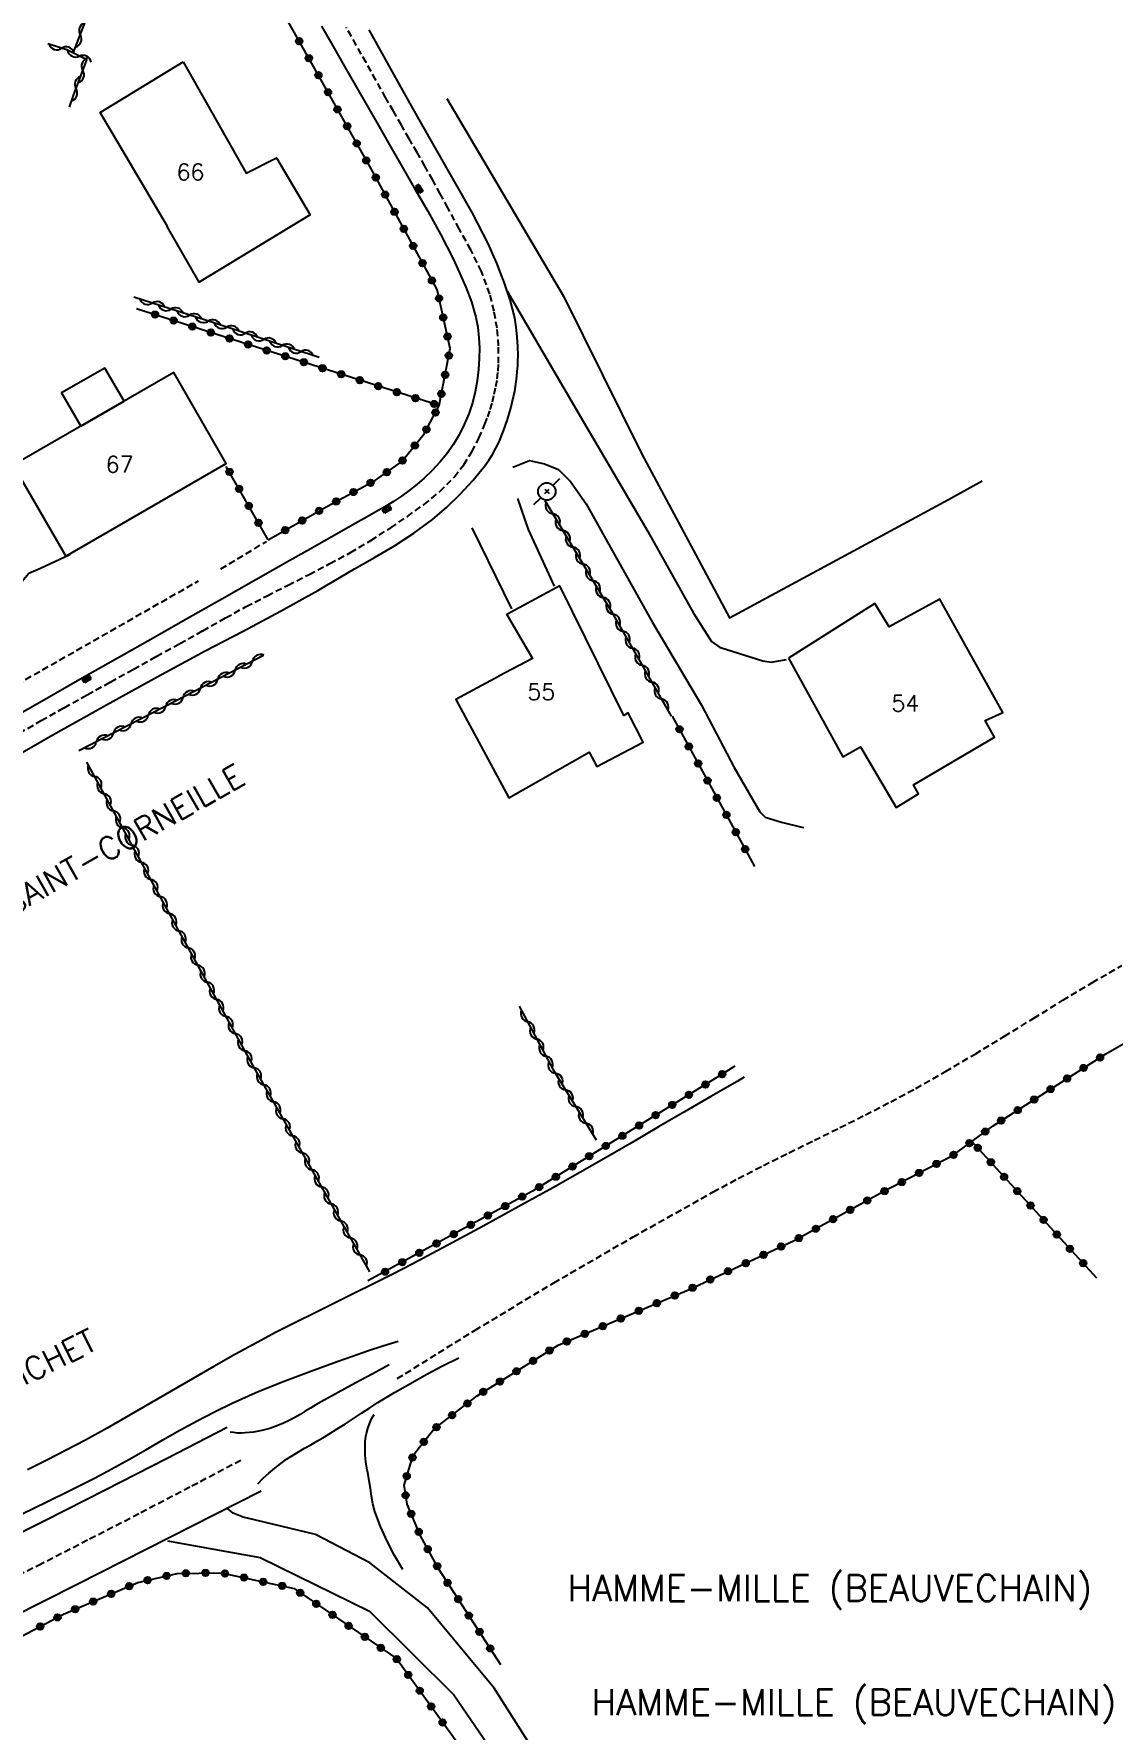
# Model space of a CAD drawing. Header units: millimetres. Extents: x 176000 to 177001, y 163000 to 164001.
# Drawn here: x 176108.5 to 176191.3, y 163744.2 to 163874.3 of the extents above; entities that cross this region are included whole.
import ezdxf
from ezdxf.enums import TextEntityAlignment as Align

# ---------------------------------------------------------------- set-up
doc = ezdxf.new("R2010")
doc.units = ezdxf.units.MM
doc.linetypes.add('DASHED', pattern=[0.75, 0.5, -0.25])
doc.layers.get('0').update_dxf_attribs({"linetype": 'CONTINUOUS'})
for name, color, linetype in [('W0001', 6, 'DASHED'), ('W0008', 7, 'CONTINUOUS'), ('W0014', 7, 'CONTINUOUS'), ('W0017', 7, 'CONTINUOUS'), ('W0070', 7, 'DASHED'), ('W0071', 7, 'CONTINUOUS'), ('W0101', 7, 'CONTINUOUS'), ('W0104', 1, 'CONTINUOUS'), ('W0112', 1, 'DASHED'), ('W0211', 2, 'CONTINUOUS'), ('W0214', 2, 'CONTINUOUS'), ('W0310', 3, 'CONTINUOUS'), ('W0322', 7, 'CONTINUOUS'), ('W0323', 7, 'CONTINUOUS'), ('W0330', 7, 'CONTINUOUS'), ('W0401', 7, 'CONTINUOUS'), ('W0473', 7, 'CONTINUOUS'), ('W0980', 7, 'CONTINUOUS'), ('W0989', 7, 'CONTINUOUS'), ('W0991', 7, 'CONTINUOUS')]:
    doc.layers.add(name, color=color, linetype=linetype)
doc.styles.get("Standard").update_dxf_attribs({"font": 'romans.shx', "width": 0.85})

# ---------------------------------------------------------------- blocks, each defined once
blk = doc.blocks.new('T401')
for p, q in [((-0.3, 0.3), (0, 0.3)), ((-0.3, -0.25), (-0.3, 0.3)), ((-0.3, 0.15), (0, 0.15)), ((-0.3, 0), (0, 0)), ((0, 0.3), (0, -0.25)), ((-0.3, -0.15), (0, -0.15)), ((-0.3, -0.25), (-0.3, -0.3)), ((-0.3, -0.3), (0, -0.3)), ((0, -0.3), (0, -0.25))]:
    blk.add_line(p, q)
blk = doc.blocks.new('T473')
for p, q in [((-0.166667, 0.166667), (0.166667, -0.166667)), ((-0.166667, -0.166667), (0.166667, 0.166667)), ((0.500001, 0.500001), (1.000002, 1.000002)), ((-1.000002, -1.000002), (-0.500001, -0.500001))]:
    blk.add_line(p, q)
blk.add_ellipse((0, 0), major_axis=(0.471405, 0.471405), ratio=1, start_param=5.4977871438, end_param=11.780972451)
blk = doc.blocks.new('t310o')
at = {"color": 0, "linetype": 'Continuous'}
for centre, start, end in [((-0.5, 0.38), 216.8699, 323.1304), ((0.5, -0.37), 36.8699, 143.1303)]:
    blk.add_arc(centre, 0.625, start, end, dxfattribs=at)
blk = doc.blocks.new('t323o')
at = {"color": 0, "linetype": 'Continuous'}
for radius in [0.25, 0.15]:
    blk.add_circle((0, 0), radius, dxfattribs=at)
blk = doc.blocks.new('t322o')
at = {"color": 0, "linetype": 'Continuous'}
for radius in [0.25, 0.15]:
    blk.add_circle((0, 0), radius, dxfattribs=at)

msp = doc.modelspace()

# ---------------------------------------------------------------- linework, layer by layer
at = {"layer": 'W0001'}
for points in [[(176107.38, 163820.61), (176109.06, 163821.58), (176110.83, 163822.57), (176112.6, 163823.56), (176114.37, 163824.54), (176116.14, 163825.52), (176117.92, 163826.51), (176119.69, 163827.49), (176121.46, 163828.48), (176123.22, 163829.47), (176124.8, 163830.34), (176126.4, 163831.17), (176128.01, 163831.98), (176129.62, 163832.8), (176131.22, 163833.63), (176132.81, 163834.49), (176134.37, 163835.41), (176135.89, 163836.39), (176137.17, 163837.26), (176138.45, 163838.17), (176139.67, 163839.16), (176140.77, 163840.28), (176141.5, 163841.22), (176142.13, 163842.21), (176142.66, 163843.26), (176143.13, 163844.34), (176143.34, 163844.9), (176143.53, 163845.47), (176143.7, 163846.05), (176143.84, 163846.63), (176143.97, 163847.22), (176144.07, 163847.81), (176144.14, 163848.41), (176144.18, 163849.01), (176144.18, 163850.35), (176144.06, 163851.7), (176143.83, 163853.02), (176143.5, 163854.33), (176142.86, 163856.06), (176142.04, 163857.73), (176141.15, 163859.34), (176140.28, 163860.95), (176139.7, 163862.02), (176139.12, 163863.08), (176138.52, 163864.14), (176137.92, 163865.2), (176137.31, 163866.25), (176136.71, 163867.3), (176136.1, 163868.36), (176135.5, 163869.41), (176134.75, 163870.76), (176134, 163872.1), (176133.25, 163873.45), (176132.49, 163874.79)], [(176029.48, 163723.38), (176047.74, 163729.52), (176051.99, 163730.97), (176056.25, 163732.41), (176060.48, 163733.91), (176064.67, 163735.52), (176068.12, 163736.98), (176071.52, 163738.52), (176074.89, 163740.12), (176078.26, 163741.72), (176081.69, 163743.36), (176085.1, 163745.04), (176088.5, 163746.73), (176091.9, 163748.41), (176096.14, 163750.48), (176100.38, 163752.55), (176104.62, 163754.63), (176108.84, 163756.74), (176112.78, 163758.75), (176116.71, 163760.78), (176120.63, 163762.82), (176124.54, 163764.89)]]:
    msp.add_lwpolyline(points, dxfattribs=at)
at = {"layer": 'W0008'}
for points in [[(176130.57, 163874.9), (176131.44, 163873.38), (176132.31, 163871.86), (176133.19, 163870.35), (176134.07, 163868.83), (176134.94, 163867.31), (176135.81, 163865.79), (176136.68, 163864.27), (176137.7, 163862.48), (176138.74, 163860.69), (176139.75, 163858.88), (176140.68, 163857.03), (176141.18, 163855.95), (176141.67, 163854.85), (176142.1, 163853.72), (176142.43, 163852.56), (176142.57, 163851.78), (176142.66, 163850.98), (176142.7, 163850.19), (176142.69, 163849.39), (176142.63, 163848.53), (176142.53, 163847.67), (176142.38, 163846.82), (176142.16, 163845.98), (176141.88, 163845.14), (176141.54, 163844.32), (176141.15, 163843.53), (176140.7, 163842.76), (176140.21, 163842.06), (176139.66, 163841.41), (176139.08, 163840.78), (176138.46, 163840.19), (176137.9, 163839.7), (176137.32, 163839.25), (176136.71, 163838.82), (176136.1, 163838.4), (176135.44, 163837.99), (176134.76, 163837.6), (176134.08, 163837.23), (176133.4, 163836.85), (176132.1, 163836.1), (176130.79, 163835.36), (176129.48, 163834.61), (176128.16, 163833.87), (176126.85, 163833.13), (176125.54, 163832.39), (176124.23, 163831.65), (176122.92, 163830.9), (176120.28, 163829.41), (176117.65, 163827.92), (176115.02, 163826.42), (176112.39, 163824.93), (176108.95, 163822.97), (176105.51, 163821.02)], [(176144.21, 163842.98), (176144.55, 163843.83), (176144.86, 163844.69), (176145.11, 163845.57), (176145.33, 163846.46), (176145.41, 163846.85), (176145.47, 163847.23), (176145.53, 163847.62), (176145.58, 163848.01), (176145.61, 163848.4), (176145.64, 163848.79), (176145.66, 163849.19), (176145.67, 163849.58), (176145.66, 163850.31), (176145.61, 163851.05), (176145.53, 163851.78), (176145.41, 163852.51), (176145.25, 163853.2), (176145.06, 163853.88), (176144.83, 163854.56), (176144.6, 163855.23), (176144.33, 163855.97), (176144.03, 163856.71), (176143.72, 163857.43), (176143.39, 163858.15), (176142.14, 163860.59), (176140.8, 163862.98), (176139.43, 163865.35), (176138.08, 163867.73), (176136.8, 163870.02), (176135.52, 163872.31), (176134.23, 163874.61)], [(176106.08, 163818.27), (176109.95, 163820.48), (176113.84, 163822.66), (176117.74, 163824.81), (176121.65, 163826.94)], [(176123.33, 163767.3), (176118.68, 163764.9), (176114.01, 163762.52), (176109.34, 163760.15), (176104.67, 163757.8), (176102.61, 163756.78), (176100.56, 163755.76), (176098.51, 163754.75), (176096.45, 163753.74), (176094.39, 163752.74), (176092.34, 163751.73), (176090.28, 163750.72), (176088.22, 163749.71), (176086.56, 163748.88), (176084.9, 163748.04), (176083.24, 163747.2), (176081.59, 163746.35), (176079.93, 163745.52), (176078.26, 163744.69), (176076.58, 163743.89)], [(176087.48, 163743.04), (176091.3, 163744.96), (176096.44, 163747.53), (176101.57, 163750.11), (176106.69, 163752.7), (176111.82, 163755.29), (176115.35, 163757.08), (176118.88, 163758.86), (176122.41, 163760.65), (176125.95, 163762.44)]]:
    msp.add_lwpolyline(points, dxfattribs=at)
at = {"layer": 'W0014'}
msp.add_lwpolyline([(176121.65, 163826.94), (176124.56, 163828.44), (176127.44, 163829.98), (176130.29, 163831.58), (176133.12, 163833.22), (176134.65, 163834.11), (176136.18, 163835.01), (176137.68, 163835.97), (176139.11, 163837.03), (176140.2, 163837.97), (176141.23, 163838.96), (176142.2, 163840.02), (176143.11, 163841.13), (176143.42, 163841.57), (176143.71, 163842.02), (176143.97, 163842.5), (176144.21, 163842.98)], dxfattribs=at)
at = {"layer": 'W0017'}
for points in [[(176144.84, 163854.54), (176150.7, 163844.51), (176155.63, 163836.1), (176159.15, 163829.82), (176160.52, 163827.66), (176161.14, 163827.23), (176163.15, 163826.57), (176164.46, 163826.17), (176165.1, 163826.07), (176166.27, 163826.28)], [(176145.27, 163841.05), (176146.55, 163841.54), (176147.71, 163841.29), (176148.77, 163840.87), (176149.7, 163839.93), (176150.9, 163838.22), (176152.4, 163835.51), (176155.99, 163829.11), (176159.75, 163822.76), (176162.27, 163817.98), (176164.24, 163814.58), (176164.64, 163814.17), (176165.9, 163813.79), (176167.45, 163813.4), (176167.61, 163813.36)], [(176148.47, 163831.91), (176146.47, 163836.24), (176145.64, 163838.64)], [(176142.12, 163836.39), (176145.17, 163830.16)], [(176104.15, 163824.8), (176105.58, 163828.49), (176106.94, 163831.2), (176107.57, 163832.27), (176108.12, 163832.91), (176109, 163833.29), (176111.27, 163834.34)], [(176174.55, 163671), (176174.43, 163676.11), (176173.05, 163687.43), (176168.65, 163700.07), (176162.74, 163712.94), (176155.58, 163727.38), (176149.97, 163737.61), (176143.83, 163747.3), (176138.71, 163753.46), (176134.28, 163756.92), (176130.13, 163759.1), (176125.54, 163760.18), (176124.56, 163760.43), (176123.8, 163760.72), (176123.33, 163761.11)], [(176118.76, 163758.61), (176125.87, 163757.32), (176134.27, 163753.2), (176140.75, 163746.78), (176145.29, 163740.14), (176150.84, 163730.23), (176157.95, 163717.1), (176164.76, 163702.64), (176169.7, 163690.85), (176171.23, 163682.63), (176170.55, 163677.16), (176168.42, 163672.51)]]:
    msp.add_lwpolyline(points, dxfattribs=at)
at = {"layer": 'W0070'}
msp.add_lwpolyline([(176136.39, 163771.06), (176142.37, 163774.78), (176148.41, 163778.41), (176154.5, 163781.94), (176160.65, 163785.39), (176162.57, 163786.42), (176164.51, 163787.42), (176166.47, 163788.4), (176168.42, 163789.36), (176170.38, 163790.33), (176172.34, 163791.31), (176174.28, 163792.31), (176176.2, 163793.34), (176178.49, 163794.64), (176180.76, 163795.98), (176183.01, 163797.34), (176185.26, 163798.73), (176187.5, 163800.11), (176189.76, 163801.47), (176192.03, 163802.79)], dxfattribs=at)
at = {"layer": 'W0071'}
for points in [[(176125.7, 163762.98), (176126.11, 163763.41), (176126.54, 163763.81), (176126.99, 163764.19), (176127.45, 163764.55), (176127.89, 163764.87), (176128.35, 163765.16), (176128.81, 163765.44), (176129.28, 163765.72), (176129.75, 163765.98), (176130.22, 163766.25), (176130.68, 163766.52), (176131.15, 163766.8), (176131.78, 163767.2), (176132.41, 163767.6), (176133.03, 163768.01), (176133.66, 163768.41), (176134.28, 163768.82), (176134.91, 163769.22), (176135.55, 163769.61), (176136.19, 163769.99), (176137.4, 163770.69), (176138.62, 163771.37), (176139.86, 163772.03), (176141.11, 163772.66)], [(176135.78, 163772.12), (176134.47, 163771.41), (176133.16, 163770.7), (176131.86, 163769.99), (176130.55, 163769.27), (176130.14, 163769.04), (176129.74, 163768.8), (176129.33, 163768.55), (176128.93, 163768.31), (176128.52, 163768.07), (176128.1, 163767.84), (176127.67, 163767.63), (176127.23, 163767.45), (176126.62, 163767.24), (176126, 163767.08), (176125.37, 163766.96), (176124.73, 163766.89), (176124.43, 163766.88), (176124.14, 163766.88), (176123.85, 163766.91), (176123.56, 163766.96)]]:
    msp.add_lwpolyline(points, dxfattribs=at)
at = {"layer": 'W0101'}
for points in [[(176119.95, 163872.15), (176124.8, 163863.62), (176127.12, 163864.8), (176129.71, 163860.42), (176121.18, 163855.24), (176118.74, 163859.51), (176118.75, 163859.51), (176113.59, 163868.27)], [(176110.94, 163834.2), (176123.26, 163841.31), (176119.23, 163848.3), (176106.91, 163841.19)], [(176148.88, 163831.92), (176144.82, 163829.72), (176146.79, 163826.36), (176144.2, 163824.98), (176144.21, 163824.98), (176140.89, 163823.2), (176144.96, 163815.65), (176151.13, 163819.16), (176151.73, 163818.06), (176155.27, 163819.93), (176154.13, 163822.17), (176153.8, 163821.98)], [(176166.43, 163826.37), (176170.6, 163818.8), (176171.95, 163819.56), (176174.7, 163814.91), (176176.41, 163815.95), (176176.03, 163816.66), (176182.26, 163820.32), (176181.54, 163821.58), (176182.88, 163822.21), (176178.04, 163830.91), (176174.15, 163828.78), (176173.07, 163830.58)]]:
    msp.add_lwpolyline(points, close=True, dxfattribs=at)
at = {"layer": 'W0104'}
msp.add_lwpolyline([(176112.1, 163844.18), (176115.42, 163846.1), (176113.95, 163848.65), (176110.62, 163846.74)], close=True, dxfattribs=at)
at = {"layer": 'W0112'}
for points in [[(176122.85, 163833.24), (176126.36, 163835.34)], [(176104.15, 163824.8), (176103.3, 163822.14), (176121.14, 163832.31)]]:
    msp.add_lwpolyline(points, dxfattribs=at)
at = {"layer": 'W0211'}
msp.add_lwpolyline([(176163.04, 163794.2), (176162.48, 163793.88), (176160.47, 163792.72), (176158.46, 163791.55), (176156.45, 163790.38), (176154.44, 163789.2), (176152.43, 163788.04), (176150.42, 163786.88), (176148.39, 163785.74), (176145.69, 163784.24), (176142.98, 163782.76), (176140.27, 163781.3), (176137.54, 163779.85), (176136.05, 163779.09), (176134.57, 163778.34), (176133.07, 163777.6), (176131.58, 163776.86), (176130.08, 163776.12), (176128.59, 163775.38), (176127.11, 163774.62), (176125.63, 163773.84), (176123.97, 163772.93), (176122.32, 163772), (176120.68, 163771.05), (176119.04, 163770.09), (176117.41, 163769.14), (176115.77, 163768.19), (176114.12, 163767.25), (176112.45, 163766.34), (176110.98, 163765.56), (176109.5, 163764.8), (176108.02, 163764.05)], dxfattribs=at)
at = {"layer": 'W0214'}
for points in [[(176107.6, 163760.69), (176109.45, 163761.58), (176111.3, 163762.49), (176113.14, 163763.42), (176114.47, 163764.13), (176115.79, 163764.86), (176117.1, 163765.6), (176118.4, 163766.35), (176119.71, 163767.1), (176121.03, 163767.82), (176122.36, 163768.52), (176123.72, 163769.18), (176125.71, 163770.06), (176127.72, 163770.87), (176129.76, 163771.64), (176131.79, 163772.38), (176132.96, 163772.79), (176134.12, 163773.19), (176135.29, 163773.57), (176136.47, 163773.93)], [(176136.83, 163756.41), (176136.19, 163757.47), (176135.61, 163758.57), (176135.1, 163759.7), (176134.68, 163760.86), (176134.52, 163761.44), (176134.41, 163762.03), (176134.33, 163762.63), (176134.24, 163763.21), (176134.15, 163763.7), (176134.06, 163764.19), (176133.98, 163764.68), (176133.94, 163765.18), (176133.93, 163765.38), (176133.92, 163765.59), (176133.92, 163765.8), (176133.93, 163766.01), (176133.94, 163766.22), (176133.96, 163766.42), (176133.99, 163766.63), (176134.03, 163766.84), (176134.13, 163767.22), (176134.26, 163767.6), (176134.42, 163767.96), (176134.61, 163768.31)]]:
    msp.add_lwpolyline(points, dxfattribs=at)
at = {"layer": 'W0310'}
for points in [[(176111.52, 163872.82), (176114.63, 163880.91), (176115.98, 163885.14), (176116.65, 163887.13)], [(176111.22, 163868.68), (176111.55, 163869.58), (176112.56, 163872.31), (176111.02, 163873.07), (176109.58, 163873.54)], [(176130.39, 163849.45), (176122.38, 163852.09), (176116.16, 163854.1)], [(176147.72, 163838.47), (176152.8, 163830.03), (176157.42, 163821.92)], [(176126.13, 163826.59), (176119.42, 163823.1), (176111.94, 163819.27)], [(176134.28, 163779.25), (176125.31, 163795.12), (176118.56, 163807.41), (176112.56, 163818.4)], [(176145.75, 163799.66), (176148.34, 163794.81), (176151.67, 163789.38)]]:
    msp.add_lwpolyline(points, dxfattribs=at)
at = {"layer": 'W0322'}
for points in [[(176144.35, 163749.09), (176139.59, 163756.42), (176138.17, 163758.99), (176137.15, 163761.42), (176136.92, 163762.88), (176137.61, 163765.17), (176139.2, 163767.17), (176142.54, 163769.74), (176148.75, 163773.62), (176158.8, 163777.91), (176166.88, 163781.66), (176173.76, 163785.44), (176179.07, 163788.22), (176182.15, 163790.48), (176190.8, 163796), (176199.87, 163801.18)], [(176068.35, 163732.72), (176086.34, 163741.02), (176100.89, 163747.78), (176110.77, 163752.97), (176116.48, 163755.41), (176119.51, 163756.1), (176122.88, 163756.16), (176128.47, 163754.94), (176136.33, 163749.57), (176140.65, 163743.6), (176144.83, 163737.64), (176147.65, 163731.82), (176150.65, 163726.01)]]:
    msp.add_lwpolyline(points, dxfattribs=at)
at = {"layer": 'W0323'}
for points in [[(176126.48, 163835.46), (176131.04, 163838.05), (176134.72, 163840.04), (176136.72, 163841.44), (176138.46, 163843.6), (176139.61, 163845.77), (176140.46, 163850.14), (176139.45, 163854.68), (176134.36, 163863.99), (176127.01, 163877.05)], [(176139.61, 163845.77), (176116.37, 163853.2)], [(176126.48, 163835.46), (176123.26, 163841.1)], [(176157.51, 163821.91), (176163.32, 163811.32), (176163.83, 163810.39)], [(176162.32, 163795.05), (176161.13, 163794.3), (176146.79, 163785.46), (176134.14, 163778.56)], [(176180.51, 163789.27), (176190.07, 163778.81)]]:
    msp.add_lwpolyline(points, dxfattribs=at)
at = {"layer": 'W0330'}
msp.add_lwpolyline([(176140.21, 163869.35), (176149.16, 163854.17), (176155.14, 163842.08), (176159.15, 163834.63), (176161.9, 163829.46), (176178.72, 163838.55), (176181.29, 163839.99)], dxfattribs=at)

# ---------------------------------------------------------------- block references
at = {"layer": 'W0310'}
for p, rotation in [((176112.06, 163874.22), 69.01044952772608), ((176110.62, 163873.2), 161.9075496225257), ((176111.99, 163872.59), 153.8515298550975), ((176112.26, 163871.5), 69.67891384237184), ((176111.74, 163870.09), 69.67891384237184), ((176117.59, 163853.64), 162.1015385951671), ((176119.02, 163853.17), 162.1015385951671), ((176120.45, 163852.71), 162.1015385951671), ((176121.87, 163852.25), 162.1015385951671), ((176123.3, 163851.79), 161.7540745820465), ((176124.72, 163851.32), 161.7540745820465), ((176126.15, 163850.85), 161.7540745820465), ((176127.57, 163850.38), 161.7540745820465), ((176129, 163849.91), 161.7540745820465), ((176148.33, 163837.46), 301.0465062996095), ((176149.1, 163836.17), 301.0465062996095), ((176149.88, 163834.89), 301.0465062996095), ((176150.65, 163833.6), 301.0465062996095), ((176151.42, 163832.32), 301.0465062996095), ((176152.2, 163831.03), 301.0465062996095), ((176152.97, 163829.74), 299.6755639342177), ((176153.71, 163828.44), 299.6755639342177), ((176154.45, 163827.14), 299.6755639342177), ((176123.94, 163825.45), 207.5134019419545), ((176125.27, 163826.14), 207.5134019419545), ((176155.19, 163825.83), 299.6755639342177), ((176121.28, 163824.06), 207.5134019419545), ((176122.61, 163824.76), 207.5134019419545), ((176155.94, 163824.53), 299.6755639342177), ((176118.62, 163822.68), 207.1196762587846), ((176119.95, 163823.37), 207.5134019419545), ((176156.68, 163823.23), 299.6755639342177), ((176115.95, 163821.32), 207.1196762587846), ((176117.28, 163822), 207.1196762587846), ((176113.28, 163819.95), 207.1196762587846), ((176114.61, 163820.63), 207.1196762587846), ((176113.17, 163817.29), 118.6320024515334), ((176113.89, 163815.97), 118.6320024515334), ((176114.61, 163814.65), 118.6320024515334), ((176115.32, 163813.34), 118.6320024515334), ((176116.04, 163812.02), 118.6320024515334), ((176116.76, 163810.7), 118.6320024515334), ((176117.48, 163809.39), 118.6320024515334), ((176118.2, 163808.07), 118.6320024515334), ((176118.92, 163806.76), 118.7628017900713), ((176119.64, 163805.44), 118.7628017900713), ((176120.36, 163804.13), 118.7628017900713), ((176121.09, 163802.81), 118.7628017900713), ((176121.81, 163801.5), 118.7628017900713), ((176122.53, 163800.18), 118.7628017900713), ((176123.25, 163798.87), 118.7628017900713), ((176123.97, 163797.55), 118.7628017900713), ((176146.4, 163798.46), 298.060234954519), ((176124.69, 163796.24), 118.7628017900713), ((176147.1, 163797.13), 298.060234954519), ((176125.42, 163794.92), 119.4801718213798), ((176147.81, 163795.81), 298.060234954519), ((176126.16, 163793.62), 119.4801718213798), ((176148.53, 163794.5), 301.4948582199533), ((176126.9, 163792.31), 119.4801718213798), ((176149.32, 163793.22), 301.4948582199533), ((176127.63, 163791.01), 119.4801718213798), ((176150.1, 163791.94), 301.4948582199533), ((176128.37, 163789.7), 119.4801718213798), ((176150.88, 163790.66), 301.4948582199533), ((176129.11, 163788.39), 119.4801718213798), ((176129.85, 163787.09), 119.4801718213798), ((176130.59, 163785.78), 119.4801718213798), ((176131.32, 163784.48), 119.4801718213798), ((176132.06, 163783.17), 119.4801718213798), ((176132.8, 163781.86), 119.4801718213798), ((176133.54, 163780.56), 119.4801718213798)]:
    msp.add_blockref('t310o', p, dxfattribs=dict(at, rotation=rotation))
at = {"layer": 'W0322'}
for p, rotation in [((176190.35, 163795.71), 32.55471065444795), ((176189.09, 163794.91), 32.55471065444795), ((176186.56, 163793.29), 32.55471065444795), ((176187.82, 163794.1), 32.55471065444795), ((176184.03, 163791.68), 32.55471065444795), ((176185.29, 163792.48), 32.55471065444795), ((176182.76, 163790.87), 32.55471065444795), ((176180.32, 163789.13), 36.32967057999209), ((176181.53, 163790.02), 36.32967057999209), ((176179.11, 163788.24), 36.32967057999209), ((176176.46, 163786.85), 27.58190282924011), ((176177.79, 163787.54), 27.58190282924011), ((176173.8, 163785.46), 27.58190282924011), ((176175.13, 163786.15), 27.58190282924011), ((176171.17, 163784.02), 28.76375787513446), ((176172.48, 163784.74), 28.76375787513446), ((176168.54, 163782.57), 28.76375787513446), ((176169.85, 163783.3), 28.76375787513446), ((176165.87, 163781.2), 24.92206517485057), ((176167.22, 163781.85), 28.76375787513446), ((176163.15, 163779.93), 24.92206517485057), ((176164.51, 163780.56), 24.92206517485057), ((176160.43, 163778.67), 24.92206517485057), ((176161.79, 163779.3), 24.92206517485057), ((176157.7, 163777.44), 23.10703409605682), ((176159.07, 163778.04), 24.92206517485057), ((176154.94, 163776.26), 23.10703409605682), ((176156.32, 163776.85), 23.10703409605682), ((176152.18, 163775.08), 23.10703409605682), ((176153.56, 163775.67), 23.10703409605682), ((176149.42, 163773.91), 23.10703409605682), ((176150.8, 163774.5), 23.10703409605682), ((176146.82, 163772.42), 31.96559620561272), ((176148.09, 163773.21), 31.96559620561272), ((176144.28, 163770.83), 31.96559620561272), ((176145.55, 163771.62), 31.96559620561272), ((176143, 163770.04), 31.96559620561272), ((176140.6, 163768.25), 37.58765470609357), ((176141.78, 163769.16), 37.58765470609357), ((176139.41, 163767.33), 37.58765470609357), ((176138.43, 163766.21), 51.63032102708056), ((176137.56, 163765), 73.2133410665028), ((176137.12, 163763.56), 73.2133410665028), ((176137.04, 163762.1), 99.14999988142966), ((176137.46, 163760.67), 112.6248812130824), ((176138.04, 163759.29), 112.6248812130824), ((176138.73, 163757.96), 118.9183480435993), ((176139.46, 163756.65), 118.9183480435993), ((176117.23, 163755.58), 12.78542308167045), ((176118.69, 163755.91), 12.78542308167045), ((176120.17, 163756.11), 1.019088124504538), ((176121.67, 163756.14), 1.019088124504538), ((176123.17, 163756.1), 347.6752725657622), ((176124.63, 163755.78), 347.6752725657622), ((176126.1, 163755.46), 347.6752725657622), ((176140.26, 163755.38), 123.0040649626998), ((176113.05, 163753.94), 23.156257611558), ((176114.43, 163754.53), 23.156257611558), ((176115.81, 163755.12), 23.156257611558), ((176127.56, 163755.14), 347.6752725657622), ((176128.94, 163754.62), 325.663597359323), ((176141.08, 163754.12), 123.0040649626998), ((176110.31, 163752.73), 27.70902272976217), ((176111.67, 163753.35), 23.156257611558), ((176130.18, 163753.77), 325.663597359323), ((176131.42, 163752.92), 325.663597359323), ((176141.89, 163752.86), 123.0040649626998), ((176108.98, 163752.03), 27.70902272976217), ((176132.66, 163752.08), 325.663597359323), ((176133.9, 163751.23), 325.663597359323), ((176142.71, 163751.61), 123.0040649626998), ((176135.14, 163750.39), 325.663597359323), ((176143.53, 163750.35), 123.0040649626998), ((176136.36, 163749.53), 305.8702111502493), ((176137.24, 163748.31), 305.8702111502493), ((176138.12, 163747.1), 305.8702111502493), ((176139, 163745.88), 305.8702111502493), ((176139.88, 163744.66), 305.8702111502493)]:
    msp.add_blockref('t322o', p, dxfattribs=dict(at, rotation=rotation))
at = {"layer": 'W0323'}
for p, rotation in [((176128.87, 163873.74), 119.3508821221862), ((176129.6, 163872.43), 119.3508821221862), ((176130.34, 163871.13), 119.3508821221862), ((176131.08, 163869.82), 119.3508821221862), ((176131.81, 163868.51), 119.3508821221862), ((176132.55, 163867.21), 119.3508821221862), ((176133.28, 163865.9), 119.3508821221862), ((176134.02, 163864.59), 119.3508821221862), ((176134.74, 163863.28), 118.6941062274759), ((176135.46, 163861.96), 118.6941062274759), ((176136.18, 163860.65), 118.6941062274759), ((176136.9, 163859.33), 118.6941062274759), ((176137.62, 163858.02), 118.6941062274759), ((176138.34, 163856.7), 118.6941062274759), ((176139.06, 163855.38), 118.6941062274759), ((176139.6, 163854), 102.5234707948325), ((176117.8, 163852.75), 162.2492892908567), ((176119.23, 163852.29), 162.2492892908567), ((176120.66, 163851.83), 162.2492892908567), ((176139.93, 163852.53), 102.5234707948325), ((176122.09, 163851.38), 162.2492892908567), ((176123.52, 163850.92), 162.2492892908567), ((176124.94, 163850.46), 162.2492892908567), ((176140.25, 163851.07), 102.5234707948325), ((176126.37, 163850), 162.2492892908567), ((176127.8, 163849.55), 162.2492892908567), ((176129.23, 163849.09), 162.2492892908567), ((176140.35, 163849.6), 79.00558362972383), ((176130.66, 163848.63), 162.2492892908567), ((176132.09, 163848.17), 162.2492892908567), ((176133.52, 163847.72), 162.2492892908567), ((176140.07, 163848.13), 79.00558362972383), ((176134.94, 163847.26), 162.2492892908567), ((176136.37, 163846.8), 162.2492892908567), ((176137.8, 163846.34), 162.2492892908567), ((176139.78, 163846.66), 79.00558362972383), ((176139.23, 163845.89), 162.2492892908567), ((176139.33, 163845.24), 62.13916893404198), ((176138.63, 163843.92), 62.13916893404198), ((176137.75, 163842.71), 51.03656378021083), ((176136.8, 163841.55), 51.03656378021083), ((176123.51, 163840.67), 119.7317465905065), ((176134.35, 163839.84), 28.31652005644574), ((176135.6, 163840.66), 35.09374447569383), ((176124.25, 163839.37), 119.7317465905065), ((176131.71, 163838.41), 28.31652005644574), ((176133.03, 163839.13), 28.31652005644574), ((176124.99, 163838.07), 119.7317465905065), ((176130.39, 163837.69), 29.62822259578204), ((176125.74, 163836.77), 119.7317465905065), ((176127.79, 163836.2), 29.62822259578204), ((176129.09, 163836.95), 29.62822259578204), ((176158.06, 163820.91), 298.7565631517516), ((176158.78, 163819.6), 298.7565631517516), ((176159.5, 163818.28), 298.7565631517516), ((176160.22, 163816.97), 298.7565631517516), ((176160.94, 163815.65), 298.7565631517516), ((176161.66, 163814.34), 298.7565631517516), ((176162.39, 163813.02), 298.7565631517516), ((176163.11, 163811.71), 298.7565631517516), ((176161.34, 163794.43), 212.3052988213173), ((176158.79, 163792.85), 211.6433795129193), ((176160.06, 163793.64), 211.6433795129193), ((176157.51, 163792.07), 211.6433795129193), ((176154.96, 163790.49), 211.6433795129193), ((176156.23, 163791.28), 211.6433795129193), ((176153.68, 163789.71), 211.6433795129193), ((176151.13, 163788.13), 211.6433795129193), ((176152.4, 163788.92), 211.6433795129193), ((176180.96, 163788.78), 312.4341717710046), ((176181.97, 163787.67), 312.4341717710046), ((176148.57, 163786.56), 211.6433795129193), ((176149.85, 163787.35), 211.6433795129193), ((176182.98, 163786.56), 312.4341717710046), ((176147.29, 163785.77), 211.6433795129193), ((176184, 163785.46), 312.4341717710046), ((176144.68, 163784.31), 208.6393433840879), ((176145.99, 163785.03), 208.6393433840879), ((176185.01, 163784.35), 312.4341717710046), ((176142.04, 163782.87), 208.6393433840879), ((176143.36, 163783.59), 208.6393433840879), ((176186.02, 163783.24), 312.4341717710046), ((176139.41, 163781.43), 208.6393433840879), ((176140.73, 163782.15), 208.6393433840879), ((176187.03, 163782.13), 312.4341717710046), ((176136.78, 163779.99), 208.6393433840879), ((176138.09, 163780.71), 208.6393433840879), ((176188.04, 163781.03), 312.4341717710046), ((176189.06, 163779.92), 312.4341717710046), ((176135.46, 163779.27), 208.6393433840879)]:
    msp.add_blockref('t323o', p, dxfattribs=dict(at, rotation=rotation))
at = {"layer": 'W0401'}
for p, rotation in [((176137.94, 163862.33), 210.2105500674137), ((176135.53, 163837.92), 120.9334069733655), ((176112.49, 163824.89), 119.6191692940283)]:
    msp.add_blockref('T401', p, dxfattribs=dict(at, rotation=rotation))
at = {"layer": 'W0473'}
msp.add_blockref('T473', (176147.88, 163839.17), dxfattribs=at)

# ---------------------------------------------------------------- texts
at = {"layer": 'W0980'}
for p in [(176169.6, 163754.84), (176171.45, 163746.08)]:
    msp.add_text('HAMME-MILLE (BEAUVECHAIN)', height=2, dxfattribs=at).set_placement(p, align=Align.MIDDLE)
at = {"layer": 'W0989'}
for s, rotation, p in [('RUE SAINT-CORNEILLE  ', 29.6271, (176101.77, 163803.68)), ('RUE DEWARICHET', 26.5671, (176095.61, 163764.42))]:
    msp.add_text(s, height=1.75, rotation=rotation, dxfattribs=at).set_placement(p)
at = {"layer": 'W0991'}
for s, p in [('66', (176120.52, 163863.7)), ('67', (176115.08, 163841.25)), ('55', (176147.45, 163823.79)), ('54', (176175.41, 163822.91))]:
    msp.add_text(s, height=1.25, dxfattribs=at).set_placement(p, align=Align.MIDDLE_CENTER)

doc.saveas('drawing.dxf')
